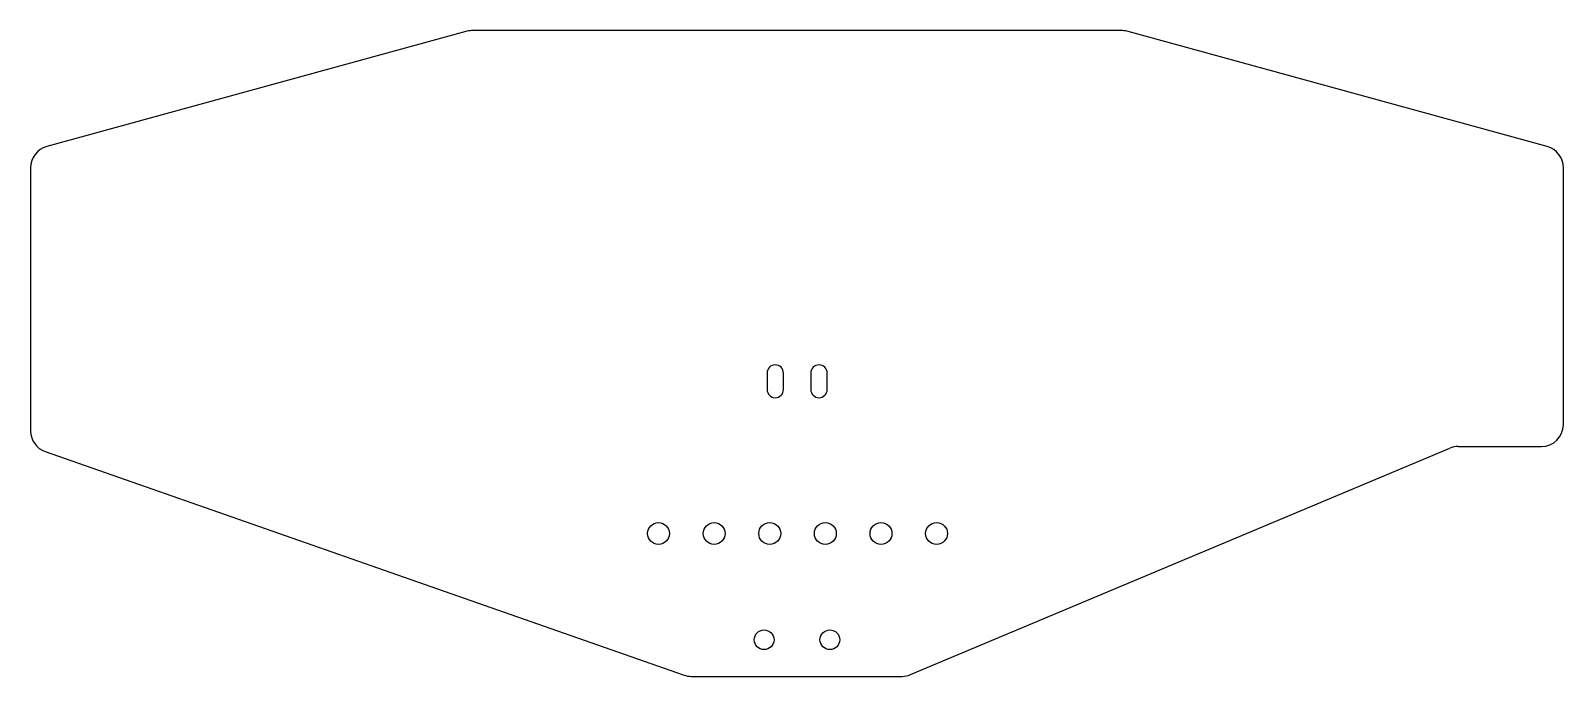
# Model space of a CAD drawing. Extents: x 65 to 135, y -70 to -40.5.
import ezdxf

# ---------------------------------------------------------------- set-up
doc = ezdxf.new("R2010")
doc.units = 0
doc.layers.add('BLACK', color=7, linetype='CONTINUOUS')

msp = doc.modelspace()

# ---------------------------------------------------------------- linework, layer by layer
at = {"layer": 'BLACK', "linetype": 'CONTINUOUS'}
for p, q in [((84.869838, -40.535795), (65.734844, -45.797918)), ((100, -40.5), (85.134994, -40.5)), ((114.865006, -40.5), (100, -40.5)), ((134.265156, -45.797918), (115.130162, -40.535795)), ((65, -46.762123), (65, -58.790519)), ((135, -58.5), (135, -46.762123)), ((98.631012, -56.142823), (98.631012, -56.892823)), ((99.381012, -56.892823), (99.381012, -56.142823)), ((100.631012, -56.142823), (100.631012, -56.892823)), ((101.381012, -56.892823), (101.381012, -56.142823)), ((130.201476, -59.5), (134, -59.5)), ((65.66965, -59.734377), (94.839596, -69.943858)), ((105.185757, -69.921982), (129.814243, -59.578018)), ((95.169946, -70), (104.798524, -70))]:
    msp.add_line(p, q, dxfattribs=at)
at = {"layer": 'BLACK'}
for centre, radius in [((93.675, -63.475), 0.5), ((96.215, -63.475), 0.5), ((98.755, -63.475), 0.5), ((101.295, -63.475), 0.5), ((103.835, -63.475), 0.5), ((106.375, -63.475), 0.5), ((98.5, -68.33), 0.449999), ((101.5, -68.33), 0.449999)]:
    msp.add_circle(centre, radius, dxfattribs=at)
for centre, radius, start, end in [((85.135, -41.5), 1.000001, 90.00034377, 105.376562), ((114.865, -41.5), 1, 74.623438, 89.99965623), ((66, -46.7621), 1, -254.62342004, -179.9986822), ((134, -46.7621), 0.999977, -0.0013178, 74.62342004), ((99.006012, -56.142823), 0.375, 360, 540), ((101.006012, -56.142823), 0.375, 360, 540), ((99.006012, -56.892823), 0.375, 180, 360), ((101.006012, -56.892823), 0.375, 180, 360), ((66, -58.7905), 1.000017, -179.99891138, -109.28967038), ((134, -58.5), 1, -90, 0), ((130.2014, -60.4998), 0.999786, 89.99564465, 112.78285801), ((95.1699, -69), 1, -109.28754232, -89.99736439), ((104.7986, -69.0002), 0.999786, -90.00435535, -67.21714199)]:
    msp.add_arc(centre, radius, start, end, dxfattribs=at)

doc.saveas('drawing.dxf')
